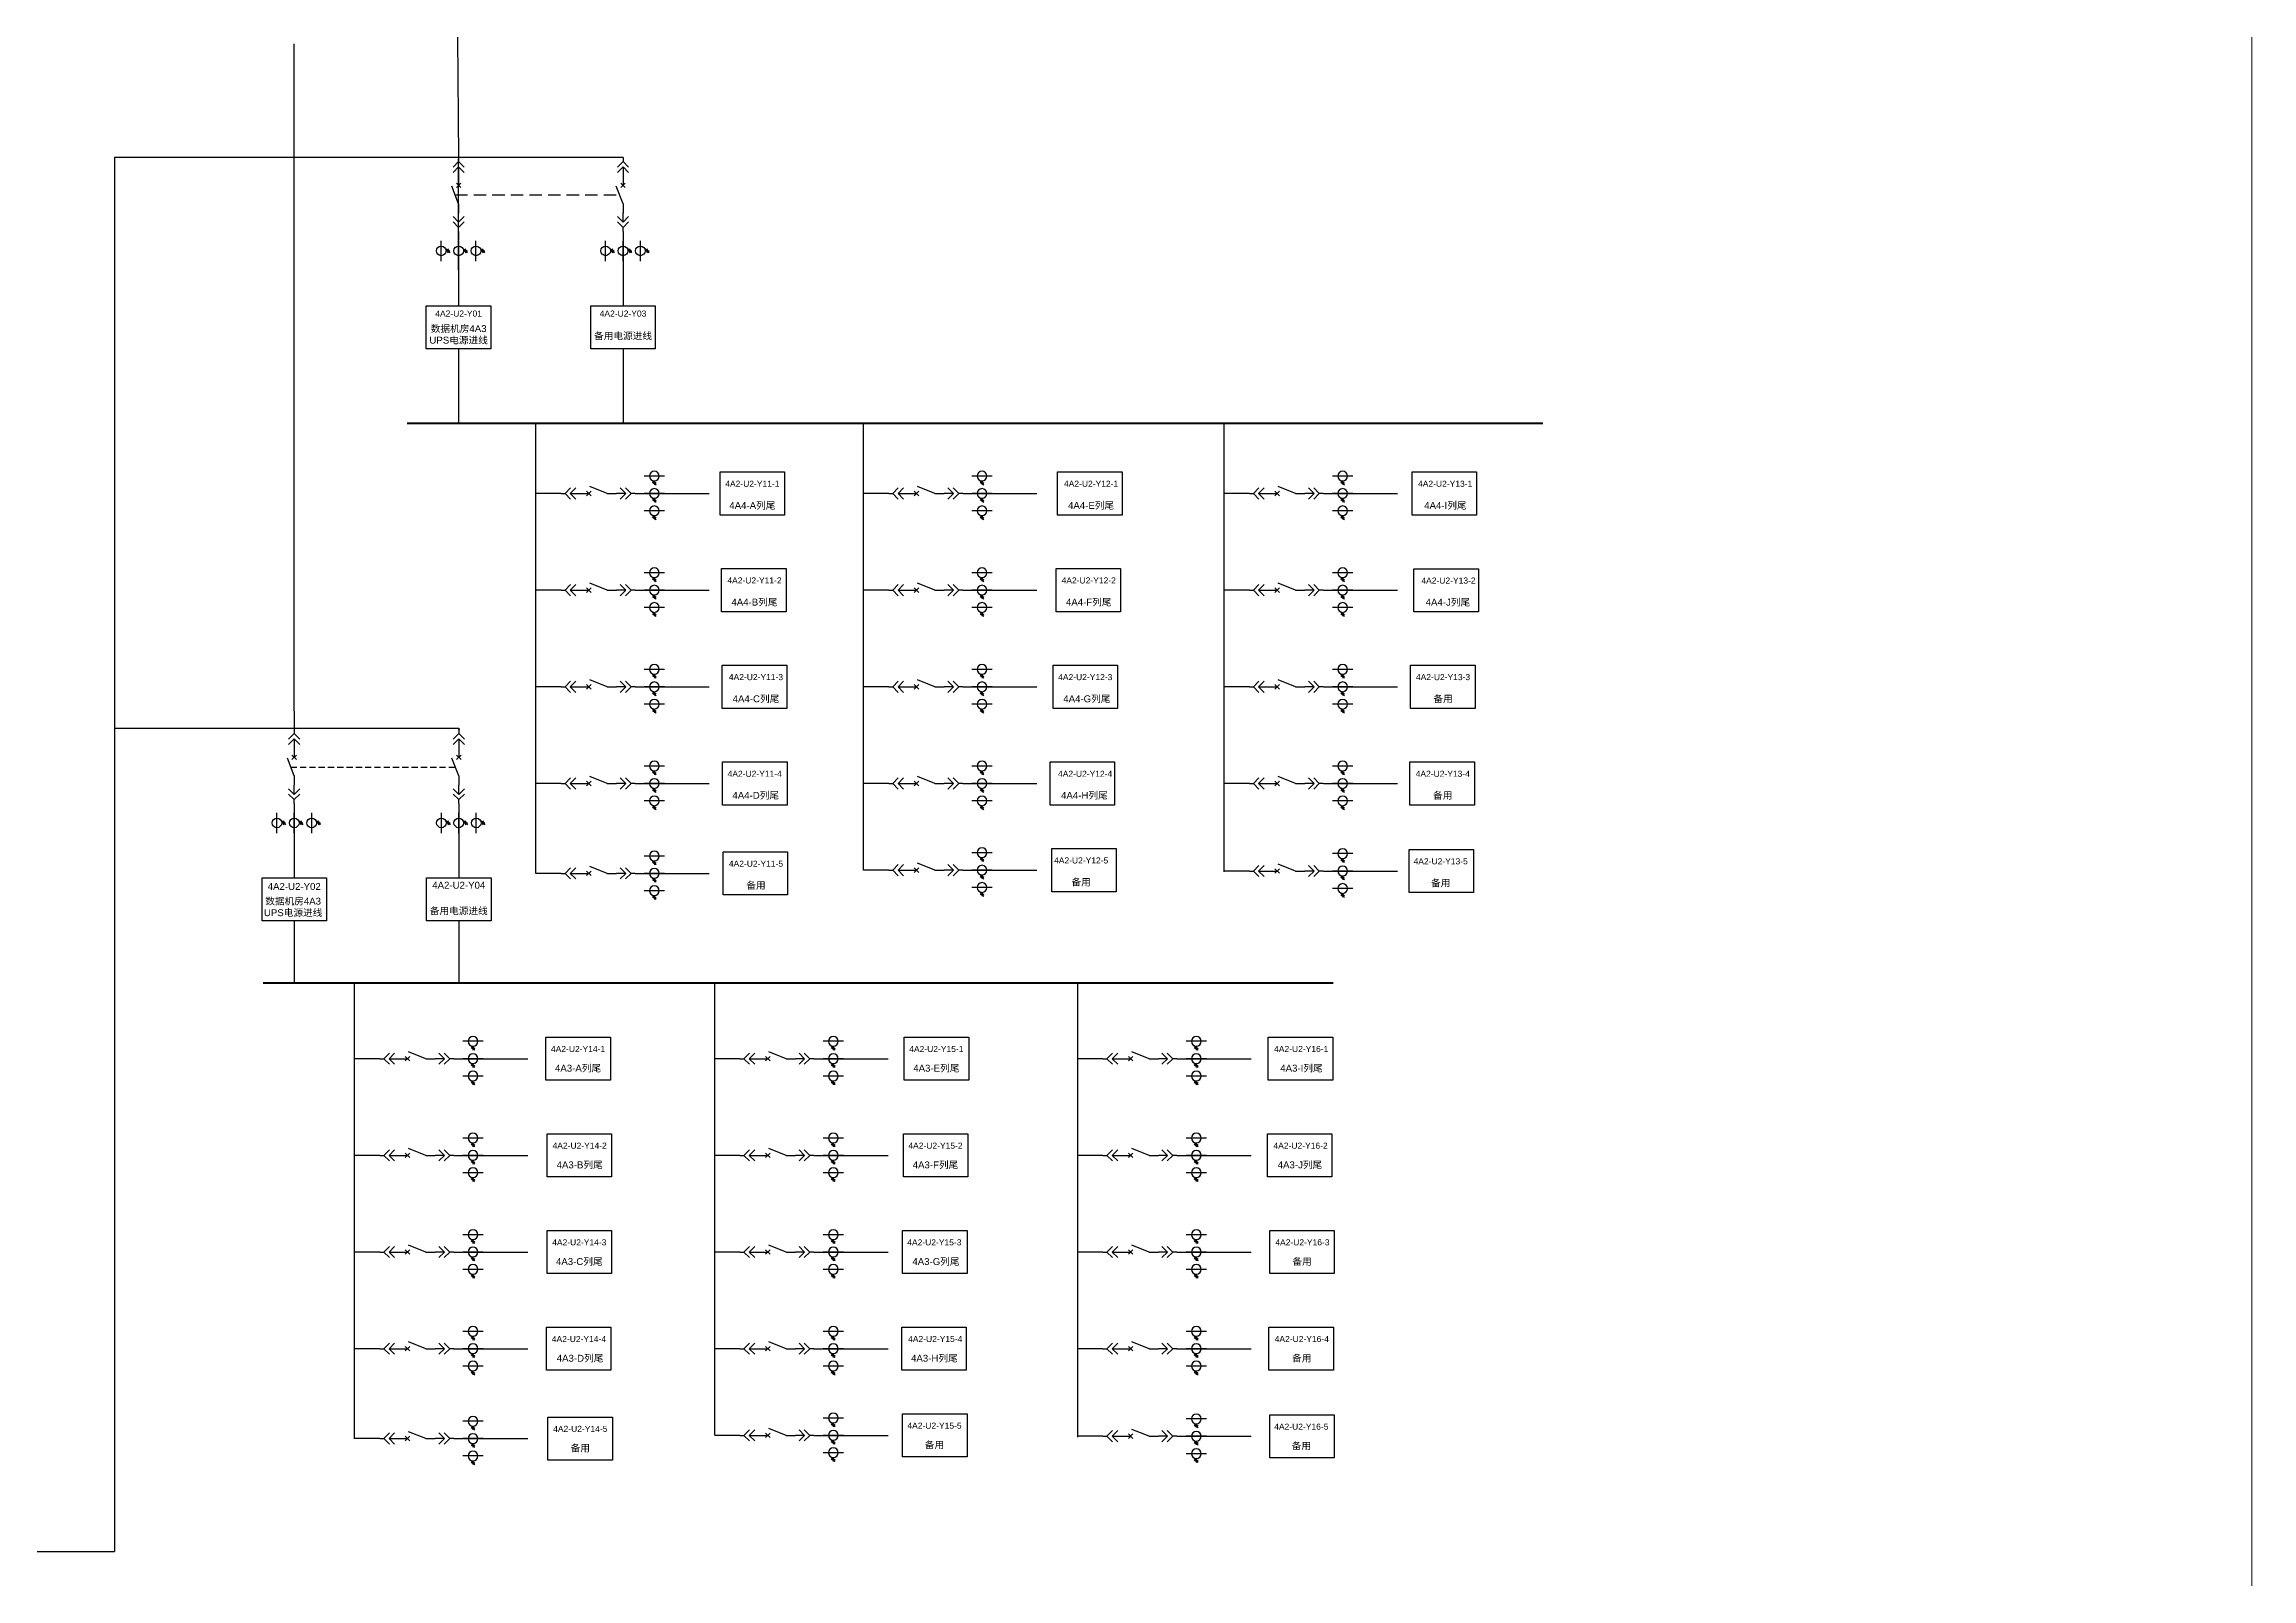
# Model space of a CAD drawing. Header units: millimetres. Extents: x 32 to 388, y 15 to 386.
# Drawn here: x 210.3 to 388.5, y 110.9 to 234.8 of the extents above; entities that cross this region are included whole.
import ezdxf

# ---------------------------------------------------------------- set-up
doc = ezdxf.new("R2010")
doc.units = ezdxf.units.MM
doc.linetypes.add('DASHED', pattern=[0.75, 0.5, -0.25])
doc.linetypes.add('HIDDEN', pattern=[0.375, 0.25, -0.125])
doc.styles.get("Standard").update_dxf_attribs({"font": 'arial.ttf'})

# ---------------------------------------------------------------- blocks, each defined once
blk = doc.blocks.new('DYDQAA05')
at = {"color": 0}
blk.add_lwpolyline([(0, 0), (0, -7)], dxfattribs=at)
blk = doc.blocks.new('DYDQAA03')
at = {"color": 0}
for points in [[(0, 0), (0, -1.5)], [(-2.12, -3.62), (0, -1.5)], [(-2.12, -5.62), (0, -3.5)], [(2.12, -3.62), (0, -1.5)], [(2.12, -5.62), (0, -3.5)], [(0, -3.5), (0, -7)]]:
    blk.add_lwpolyline(points, dxfattribs=at)
blk = doc.blocks.new('DYDQAA09')
at = {"color": 0}
blk.add_lwpolyline([(0, 0), (0, -3.5)], dxfattribs=at)
blk.add_lwpolyline([(0, 0), (0, -3.5)], dxfattribs=at)
blk.add_lwpolyline([(0, 0), (0, -3.5)], dxfattribs=at)
blk.add_lwpolyline([(0, 0), (0, -3.5)], dxfattribs=at)
blk.add_lwpolyline([(0, 0), (0, -3.5)], dxfattribs=at)
blk.add_lwpolyline([(0, 0), (0, -3.5)], dxfattribs=at)
blk.add_lwpolyline([(0, 0), (0, -3.5)], dxfattribs=at)
blk.add_lwpolyline([(0, 0), (0, -3.5)], dxfattribs=at)
blk.add_lwpolyline([(0, 0), (0, -3.5)], dxfattribs=at)
blk = doc.blocks.new('DYDQ0201')
at = {"color": 0}
for points in [[(0.86, -0.86), (-0.86, 0.86)], [(-0.86, -0.86), (0.86, 0.86)], [(0, -7), (-2.61, -0.37)]]:
    blk.add_lwpolyline(points, dxfattribs=at)
blk = doc.blocks.new('DYDQAA04')
at = {"color": 0}
for points in [[(0, -3.5), (0, 0)], [(-2.12, -1.38), (0, -3.5)], [(-2.12, -3.38), (0, -5.5)], [(2.12, -1.38), (0, -3.5)], [(2.12, -3.38), (0, -5.5)], [(0, -7), (0, -5.5)]]:
    blk.add_lwpolyline(points, dxfattribs=at)
blk = doc.blocks.new('A$C03DD39B5')
for p, q in [((417, 475), (283, 392)), ((417, 422), (283, 339)), ((350, 333), (350, 467))]:
    blk.add_line(p, q)
blk.add_lwpolyline([(700, 167), (0, 167)])
blk.add_circle((350, 167), 167)

msp = doc.modelspace()

# ---------------------------------------------------------------- linework, layer by layer
for p, q in [((243.58, 240.5, -1506.72), (243.71, 225.61, 7297.82)), ((230.44, 180.96, -2858.51), (230.44, 234.78, -1475.23)), ((243.71, 216.55, 7085.53), (243.71, 225.51, 8468.81)), ((243.71, 218.86, 9499.04), (243.71, 217.22, 9499.04)), ((243.71, 217.22, 9499.04), (243.71, 213.66, 9499.04)), ((243.71, 210.18, 9499.04), (243.71, 204.19, 9970.59)), ((249.95, 190.71, 8103.38), (249.95, 204.19, 9970.59)), ((276.4, 190.71, 8103.38), (276.4, 204.19, 9970.59)), ((305.51, 190.71, 8103.38), (305.51, 204.19, 9970.59)), ((251.98, 198.51, 6720.1), (249.95, 198.51, 7411.74)), ((258.73, 198.51, 8921.32), (260.37, 198.51, 8921.32)), ((260.37, 198.51, 8921.32), (263.94, 198.51, 8921.32)), ((278.43, 198.51, 6720.1), (276.4, 198.51, 7411.74)), ((285.18, 198.51, 8921.32), (286.82, 198.51, 8921.32)), ((286.82, 198.51, 8921.32), (290.39, 198.51, 8921.32)), ((307.54, 198.51, 6720.1), (305.51, 198.51, 7411.74)), ((314.29, 198.51, 8921.32), (315.93, 198.51, 8921.32)), ((315.93, 198.51, 8921.32), (319.5, 198.51, 8921.32)), ((251.98, 190.71, 8103.38), (249.95, 190.71, 8103.38)), ((249.95, 182.91, 8795.02), (249.95, 190.71, 8103.38)), ((258.73, 190.71, 10304.6), (260.37, 190.71, 10304.6)), ((260.37, 190.71, 10304.6), (263.94, 190.71, 10304.6)), ((278.43, 190.71, 8103.38), (276.4, 190.71, 8103.38)), ((276.4, 182.91, 8795.02), (276.4, 190.71, 8103.38)), ((285.18, 190.71, 10304.6), (286.82, 190.71, 10304.6)), ((286.82, 190.71, 10304.6), (290.39, 190.71, 10304.6)), ((307.54, 190.71, 8103.38), (305.51, 190.71, 8103.38)), ((305.51, 182.91, 8795.02), (305.51, 190.71, 8103.38)), ((314.29, 190.71, 10304.6), (315.93, 190.71, 10304.6)), ((315.93, 190.71, 10304.6), (319.5, 190.71, 10304.6)), ((251.98, 182.91, 8795.02), (249.95, 182.91, 8795.02)), ((249.95, 167.86, 9486.66), (249.95, 182.91, 8795.02)), ((258.73, 182.91, 10996.24), (260.37, 182.91, 10996.24)), ((260.37, 182.91, 10996.24), (263.94, 182.91, 10996.24)), ((278.43, 182.91, 8795.02), (276.4, 182.91, 8795.02)), ((276.4, 168.13, 9486.66), (276.4, 182.91, 8795.02)), ((285.18, 182.91, 10996.24), (286.82, 182.91, 10996.24)), ((286.82, 182.91, 10996.24), (290.39, 182.91, 10996.24)), ((307.54, 182.91, 8795.02), (305.51, 182.91, 8795.02)), ((305.51, 167.99, 9486.66), (305.51, 182.91, 8795.02)), ((314.29, 182.91, 10996.24), (315.93, 182.91, 10996.24)), ((315.93, 182.91, 10996.24), (319.5, 182.91, 10996.24)), ((251.98, 175.11, 9486.66), (249.95, 175.11, 9486.66)), ((258.73, 175.11, 11687.89), (260.37, 175.11, 11687.89)), ((260.37, 175.11, 11687.89), (263.94, 175.11, 11687.89)), ((278.43, 175.11, 9486.66), (276.4, 175.11, 9486.66)), ((285.18, 175.11, 11687.89), (286.82, 175.11, 11687.89)), ((286.82, 175.11, 11687.89), (290.39, 175.11, 11687.89)), ((307.54, 175.11, 9486.66), (305.51, 175.11, 9486.66)), ((314.29, 175.11, 11687.89), (315.93, 175.11, 11687.89)), ((315.93, 175.11, 11687.89), (319.5, 175.11, 11687.89)), ((230.44, 172.71, -657.68), (230.44, 171.07, -657.68)), ((230.44, 171.07, -657.68), (230.44, 167.5, -657.68)), ((251.98, 167.86, 9486.66), (249.95, 167.86, 9486.66)), ((258.73, 167.86, 11687.89), (260.37, 167.86, 11687.89)), ((260.37, 167.86, 11687.89), (263.94, 167.86, 11687.89)), ((278.43, 168.12, 9486.66), (276.4, 168.12, 9486.66)), ((285.18, 168.12, 11687.89), (286.82, 168.12, 11687.89)), ((286.82, 168.12, 11687.89), (290.39, 168.12, 11687.89)), ((307.54, 168.05, 9486.66), (305.51, 168.05, 9486.66)), ((314.29, 168.05, 11687.89), (315.93, 168.05, 11687.89)), ((315.93, 168.05, 11687.89), (319.5, 168.05, 11687.89)), ((230.44, 164.02, -657.68), (230.44, 159.03, -263.83)), ((235.31, 145.11, -1654.98), (235.31, 159.03, -263.83)), ((264.39, 145.11, -1654.98), (264.39, 159.03, -263.83)), ((293.68, 145.11, -1654.98), (293.68, 159.03, -263.83)), ((237.35, 152.91, -3038.27), (235.31, 152.91, -2346.63)), ((244.09, 152.91, -837.04), (245.73, 152.91, -837.04)), ((245.73, 152.91, -837.04), (249.3, 152.91, -837.04)), ((266.42, 152.91, -3038.27), (264.39, 152.91, -2346.63)), ((273.17, 152.91, -837.04), (274.81, 152.91, -837.04)), ((274.81, 152.91, -837.04), (278.37, 152.91, -837.04)), ((295.72, 152.91, -3038.27), (293.68, 152.91, -2346.63)), ((302.47, 152.91, -837.04), (304.11, 152.91, -837.04)), ((304.11, 152.91, -837.04), (307.67, 152.91, -837.04)), ((237.35, 145.11, -1654.98), (235.31, 145.11, -1654.98)), ((235.31, 137.31, -963.34), (235.31, 145.11, -1654.98)), ((244.09, 145.11, 546.24), (245.73, 145.11, 546.24)), ((245.73, 145.11, 546.24), (249.3, 145.11, 546.24)), ((266.42, 145.11, -1654.98), (264.39, 145.11, -1654.98)), ((264.39, 137.31, -963.34), (264.39, 145.11, -1654.98)), ((273.17, 145.11, 546.24), (274.81, 145.11, 546.24)), ((274.81, 145.11, 546.24), (278.37, 145.11, 546.24)), ((295.72, 145.11, -1654.98), (293.68, 145.11, -1654.98)), ((293.68, 137.31, -963.34), (293.68, 145.11, -1654.98)), ((302.47, 145.11, 546.24), (304.11, 145.11, 546.24)), ((304.11, 145.11, 546.24), (307.67, 145.11, 546.24)), ((237.35, 137.31, -963.34), (235.31, 137.31, -963.34)), ((235.31, 122.25, -271.7), (235.31, 137.31, -963.34)), ((244.09, 137.31, 1237.88), (245.73, 137.31, 1237.88)), ((245.73, 137.31, 1237.88), (249.3, 137.31, 1237.88)), ((266.42, 137.31, -963.34), (264.39, 137.31, -963.34)), ((264.39, 122.53, -271.7), (264.39, 137.31, -963.34)), ((273.17, 137.31, 1237.88), (274.81, 137.31, 1237.88)), ((274.81, 137.31, 1237.88), (278.37, 137.31, 1237.88)), ((295.72, 137.31, -963.34), (293.68, 137.31, -963.34)), ((293.68, 122.38, -271.7), (293.68, 137.31, -963.34)), ((302.47, 137.31, 1237.88), (304.11, 137.31, 1237.88)), ((304.11, 137.31, 1237.88), (307.67, 137.31, 1237.88)), ((237.35, 129.51, -271.7), (235.31, 129.51, -271.7)), ((244.09, 129.51, 1929.52), (245.73, 129.51, 1929.52)), ((245.73, 129.51, 1929.52), (249.3, 129.51, 1929.52)), ((266.42, 129.51, -271.7), (264.39, 129.51, -271.7)), ((273.17, 129.51, 1929.52), (274.81, 129.51, 1929.52)), ((274.81, 129.51, 1929.52), (278.37, 129.51, 1929.52)), ((295.72, 129.51, -271.7), (293.68, 129.51, -271.7)), ((302.47, 129.51, 1929.52), (304.11, 129.51, 1929.52)), ((304.11, 129.51, 1929.52), (307.67, 129.51, 1929.52)), ((237.35, 122.26, -271.7), (235.31, 122.26, -271.7)), ((244.09, 122.26, 1929.52), (245.73, 122.26, 1929.52)), ((245.73, 122.26, 1929.52), (249.3, 122.26, 1929.52)), ((266.42, 122.52, -271.7), (264.39, 122.52, -271.7)), ((273.17, 122.52, 1929.52), (274.81, 122.52, 1929.52)), ((274.81, 122.52, 1929.52), (278.37, 122.52, 1929.52)), ((295.72, 122.45, -271.7), (293.68, 122.45, -271.7)), ((302.47, 122.45, 1929.52), (304.11, 122.45, 1929.52)), ((304.11, 122.45, 1929.52), (307.67, 122.45, 1929.52))]:
    msp.add_line(p, q)
at = {"color": 3, "lineweight": 30}
for p, q in [((215.93, 225.61, 7297.82), (215.92, 113.14, 7815.88)), ((256.98, 225.61, 7297.82), (215.93, 225.61, 7297.82)), ((243.72, 179.54, -1254.51), (215.91, 179.54, 7297.42)), ((82.51, 113.33, 9417.85), (215.92, 113.14, 7815.88))]:
    msp.add_line(p, q, dxfattribs=at)
at = {"linetype": 'DASHED', "ltscale": 2}
msp.add_line((243.43, 222.59, 7297.82), (256.71, 222.59, 7297.82), dxfattribs=at)
at = {"color": 5}
for p, q in [((256.98, 218.86, 9499.04), (256.98, 217.22, 9499.04)), ((256.98, 217.22, 9499.04), (256.98, 213.66, 9499.04)), ((256.98, 216.72, 5041.06), (256.98, 215.06, 7085.53)), ((256.98, 210.18, 9499.04), (256.98, 204.19, 9970.59)), ((243.72, 172.71, 946.71), (243.72, 171.07, 946.71)), ((243.72, 171.07, 946.71), (243.72, 167.5, 946.71)), ((243.72, 164.02, 946.71), (243.72, 159.03, -263.83))]:
    msp.add_line(p, q, dxfattribs=at)
at = {"color": 1, "lineweight": 40}
for p, q in [((239.56, 204.19, 9970.59), (331.23, 204.19, 9970.59)), ((227.94, 159.03, -263.83), (314.31, 159.03, -263.83))]:
    msp.add_line(p, q, dxfattribs=at)
at = {"color": 5, "lineweight": 40}
msp.add_line((243.72, 179.54, -1254.51), (243.72, 179.46, -1254.51), dxfattribs=at)
at = {"linetype": 'HIDDEN', "ltscale": 2}
msp.add_line((230.16, 176.44, -1254.51), (243.45, 176.44, -1254.51), dxfattribs=at)
at = {"color": 1, "lineweight": 13, "ltscale": 0.001071}
msp.add_lwpolyline([(32.05, 385.72), (388.45, 385.72), (388.45, 15.35), (32.05, 15.35)], close=True, dxfattribs=at)
for points, elevation in [([(241.1, 213.66), (246.31, 213.66), (246.31, 210.18), (241.1, 210.18)], 9499.04), ([(264.81, 200.25), (270.02, 200.25), (270.02, 196.77), (264.81, 196.77)], 8921.32), ([(292.05, 200.25), (297.26, 200.25), (297.26, 196.77), (292.05, 196.77)], 8921.32), ([(320.67, 200.25), (325.87, 200.25), (325.87, 196.77), (320.67, 196.77)], 8921.32), ([(264.93, 192.45), (270.14, 192.45), (270.14, 188.97), (264.93, 188.97)], 10304.6), ([(291.93, 192.45), (297.14, 192.45), (297.14, 188.97), (291.93, 188.97)], 10304.6), ([(320.82, 192.44), (326.03, 192.44), (326.03, 188.96), (320.82, 188.96)], 10304.6), ([(264.98, 184.65), (270.19, 184.65), (270.19, 181.17), (264.98, 181.17)], 10996.24), ([(291.69, 184.65), (296.9, 184.65), (296.9, 181.17), (291.69, 181.17)], 10996.24), ([(320.55, 184.65), (325.76, 184.65), (325.76, 181.17), (320.55, 181.17)], 10996.24), ([(265.02, 176.85), (270.22, 176.85), (270.22, 173.37), (265.02, 173.37)], 11687.89), ([(291.45, 176.85), (296.65, 176.85), (296.65, 173.37), (291.45, 173.37)], 11687.89), ([(320.49, 176.85), (325.7, 176.85), (325.7, 173.37), (320.49, 173.37)], 11687.89), ([(265.05, 169.6), (270.26, 169.6), (270.26, 166.12), (265.05, 166.12)], 11687.89), ([(291.58, 169.86), (296.79, 169.86), (296.79, 166.38), (291.58, 166.38)], 11687.89), ([(320.43, 169.79), (325.64, 169.79), (325.64, 166.31), (320.43, 166.31)], 11687.89), ([(227.84, 167.5), (233.05, 167.5), (233.05, 164.02), (227.84, 164.02)], -657.68), ([(250.75, 154.65), (255.96, 154.65), (255.96, 151.17), (250.75, 151.17)], -837.04), ([(279.67, 154.65), (284.88, 154.65), (284.88, 151.17), (279.67, 151.17)], -837.04), ([(309.06, 154.65), (314.27, 154.65), (314.27, 151.17), (309.06, 151.17)], -837.04), ([(250.85, 146.85), (256.06, 146.85), (256.06, 143.37), (250.85, 143.37)], 546.24), ([(279.61, 146.85), (284.82, 146.85), (284.82, 143.37), (279.61, 143.37)], 546.24), ([(308.99, 146.85), (314.2, 146.85), (314.2, 143.37), (308.99, 143.37)], 546.24), ([(250.85, 139.05), (256.06, 139.05), (256.06, 135.57), (250.85, 135.57)], 1237.88), ([(279.55, 139.05), (284.76, 139.05), (284.76, 135.57), (279.55, 135.57)], 1237.88), ([(309.18, 139.05), (314.39, 139.05), (314.39, 135.57), (309.18, 135.57)], 1237.88), ([(250.79, 131.25), (256, 131.25), (256, 127.77), (250.79, 127.77)], 1929.52), ([(279.48, 131.25), (284.69, 131.25), (284.69, 127.77), (279.48, 127.77)], 1929.52), ([(309.12, 131.25), (314.33, 131.25), (314.33, 127.77), (309.12, 127.77)], 1929.52), ([(250.91, 124), (256.12, 124), (256.12, 120.52), (250.91, 120.52)], 1929.52), ([(279.54, 124.26), (284.75, 124.26), (284.75, 120.78), (279.54, 120.78)], 1929.52), ([(309.19, 124.18), (314.39, 124.18), (314.39, 120.71), (309.19, 120.71)], 1929.52)]:
    msp.add_lwpolyline(points, close=True, dxfattribs=dict(elevation=elevation))
at = {"color": 5}
for points, elevation in [([(254.37, 213.66), (259.58, 213.66), (259.58, 210.18), (254.37, 210.18)], 9499.04), ([(241.12, 167.5), (246.33, 167.5), (246.33, 164.02), (241.12, 164.02)], 946.71)]:
    msp.add_lwpolyline(points, close=True, dxfattribs=dict(at, elevation=elevation))

# ---------------------------------------------------------------- block references
at = {"xscale": 0.2128962921302706, "yscale": 0.2128962921302706, "zscale": 0.2128962921302706}
for name, p in [('DYDQAA03', (243.71, 225.61, 7297.82)), ('DYDQ0201', (243.71, 223.37, 7297.82)), ('DYDQAA09', (243.71, 224.12, 7297.82)), ('DYDQAA04', (243.71, 221.14, 7297.82)), ('DYDQAA09', (243.71, 221.88, 7297.82)), ('DYDQAA09', (243.71, 219.65, 7297.82)), ('DYDQAA05', (243.71, 216.55, 7085.53)), ('DYDQAA05', (230.44, 180.95, -2858.9)), ('DYDQAA03', (230.44, 179.46, -2858.9)), ('DYDQ0201', (230.44, 177.22, -2858.9)), ('DYDQAA09', (230.44, 177.97, -2858.9)), ('DYDQAA04', (230.44, 174.98, -2858.9)), ('DYDQAA09', (230.44, 175.73, -2858.9)), ('DYDQAA09', (230.44, 173.49, -2858.9))]:
    msp.add_blockref(name, p, dxfattribs=at)
at = {"color": 5, "xscale": 0.2128962921302706, "yscale": 0.2128962921302706, "zscale": 0.2128962921302706}
for name, p in [('DYDQAA03', (256.98, 225.61, 7297.82)), ('DYDQ0201', (256.98, 223.37, 7297.82)), ('DYDQAA09', (256.98, 224.12, 7297.82)), ('DYDQAA04', (256.98, 221.14, 7297.82)), ('DYDQAA09', (256.98, 221.88, 7297.82)), ('DYDQAA09', (256.98, 219.65, 7297.82)), ('DYDQAA03', (243.72, 179.46, -1254.51)), ('DYDQ0201', (243.72, 177.22, -1254.51)), ('DYDQAA09', (243.72, 177.97, -1254.51)), ('DYDQAA04', (243.72, 174.98, -1254.51)), ('DYDQAA09', (243.72, 175.73, -1254.51)), ('DYDQAA09', (243.72, 173.49, -1254.51))]:
    msp.add_blockref(name, p, dxfattribs=at)
at = {"linetype": 'Continuous', "yscale": 0.00233888397733859, "zscale": 0.00233888397733859}
for p, xscale, rotation in [((241.91, 218.9, 9499.04), 0.00233888397733859, 270), ((243.32, 218.9, 9499.04), 0.00233888397733859, 270), ((244.72, 218.9, 9499.04), 0.00233888397733859, 270), ((258.69, 200.3, 8921.32), -0.00233888397733859, 180), ((285.14, 200.3, 8921.32), -0.00233888397733859, 180), ((314.25, 200.3, 8921.32), -0.00233888397733859, 180), ((258.69, 198.9, 8921.32), -0.00233888397733859, 180), ((285.14, 198.9, 8921.32), -0.00233888397733859, 180), ((314.25, 198.9, 8921.32), -0.00233888397733859, 180), ((258.69, 197.5, 8921.32), -0.00233888397733859, 180), ((285.14, 197.5, 8921.32), -0.00233888397733859, 180), ((314.25, 197.5, 8921.32), -0.00233888397733859, 180), ((258.69, 192.5, 10304.6), -0.00233888397733859, 180), ((285.14, 192.5, 10304.6), -0.00233888397733859, 180), ((314.25, 192.5, 10304.6), -0.00233888397733859, 180), ((258.69, 191.1, 10304.6), -0.00233888397733859, 180), ((285.14, 191.1, 10304.6), -0.00233888397733859, 180), ((314.25, 191.1, 10304.6), -0.00233888397733859, 180), ((258.69, 189.7, 10304.6), -0.00233888397733859, 180), ((285.14, 189.7, 10304.6), -0.00233888397733859, 180), ((314.25, 189.7, 10304.6), -0.00233888397733859, 180), ((258.69, 184.71, 10996.24), -0.00233888397733859, 180), ((285.14, 184.71, 10996.24), -0.00233888397733859, 180), ((314.25, 184.71, 10996.24), -0.00233888397733859, 180), ((258.69, 183.3, 10996.24), -0.00233888397733859, 180), ((258.69, 181.9, 10996.24), -0.00233888397733859, 180), ((285.14, 183.3, 10996.24), -0.00233888397733859, 180), ((285.14, 181.9, 10996.24), -0.00233888397733859, 180), ((314.25, 183.3, 10996.24), -0.00233888397733859, 180), ((314.25, 181.9, 10996.24), -0.00233888397733859, 180), ((258.69, 176.91, 11687.89), -0.00233888397733859, 180), ((285.14, 176.91, 11687.89), -0.00233888397733859, 180), ((314.25, 176.91, 11687.89), -0.00233888397733859, 180), ((258.69, 175.5, 11687.89), -0.00233888397733859, 180), ((285.14, 175.5, 11687.89), -0.00233888397733859, 180), ((314.25, 175.5, 11687.89), -0.00233888397733859, 180), ((258.69, 174.1, 11687.89), -0.00233888397733859, 180), ((285.14, 174.1, 11687.89), -0.00233888397733859, 180), ((314.25, 174.1, 11687.89), -0.00233888397733859, 180), ((228.65, 172.75, -657.68), 0.00233888397733859, 270), ((230.05, 172.75, -657.68), 0.00233888397733859, 270), ((231.46, 172.75, -657.68), 0.00233888397733859, 270), ((258.69, 169.65, 11687.89), -0.00233888397733859, 180), ((285.14, 169.92, 11687.89), -0.00233888397733859, 180), ((314.25, 169.84, 11687.89), -0.00233888397733859, 180), ((258.69, 168.25, 11687.89), -0.00233888397733859, 180), ((285.14, 168.51, 11687.89), -0.00233888397733859, 180), ((314.25, 168.44, 11687.89), -0.00233888397733859, 180), ((258.69, 166.85, 11687.89), -0.00233888397733859, 180), ((285.14, 167.11, 11687.89), -0.00233888397733859, 180), ((314.25, 167.03, 11687.89), -0.00233888397733859, 180), ((244.05, 154.7, -837.04), -0.00233888397733859, 180), ((244.05, 153.3, -837.04), -0.00233888397733859, 180), ((273.13, 154.7, -837.04), -0.00233888397733859, 180), ((273.13, 153.3, -837.04), -0.00233888397733859, 180), ((302.43, 154.7, -837.04), -0.00233888397733859, 180), ((302.43, 153.3, -837.04), -0.00233888397733859, 180), ((244.05, 151.9, -837.04), -0.00233888397733859, 180), ((273.13, 151.9, -837.04), -0.00233888397733859, 180), ((302.43, 151.9, -837.04), -0.00233888397733859, 180), ((244.05, 146.9, 546.24), -0.00233888397733859, 180), ((273.13, 146.9, 546.24), -0.00233888397733859, 180), ((302.43, 146.9, 546.24), -0.00233888397733859, 180), ((244.05, 145.5, 546.24), -0.00233888397733859, 180), ((273.13, 145.5, 546.24), -0.00233888397733859, 180), ((302.43, 145.5, 546.24), -0.00233888397733859, 180), ((244.05, 144.1, 546.24), -0.00233888397733859, 180), ((273.13, 144.1, 546.24), -0.00233888397733859, 180), ((302.43, 144.1, 546.24), -0.00233888397733859, 180), ((244.05, 139.1, 1237.88), -0.00233888397733859, 180), ((273.13, 139.1, 1237.88), -0.00233888397733859, 180), ((302.43, 139.1, 1237.88), -0.00233888397733859, 180), ((244.05, 137.7, 1237.88), -0.00233888397733859, 180), ((273.13, 137.7, 1237.88), -0.00233888397733859, 180), ((302.43, 137.7, 1237.88), -0.00233888397733859, 180), ((244.05, 136.3, 1237.88), -0.00233888397733859, 180), ((273.13, 136.3, 1237.88), -0.00233888397733859, 180), ((302.43, 136.3, 1237.88), -0.00233888397733859, 180), ((244.05, 131.3, 1929.52), -0.00233888397733859, 180), ((273.13, 131.3, 1929.52), -0.00233888397733859, 180), ((302.43, 131.3, 1929.52), -0.00233888397733859, 180), ((244.05, 129.9, 1929.52), -0.00233888397733859, 180), ((244.05, 128.5, 1929.52), -0.00233888397733859, 180), ((273.13, 129.9, 1929.52), -0.00233888397733859, 180), ((273.13, 128.5, 1929.52), -0.00233888397733859, 180), ((302.43, 129.9, 1929.52), -0.00233888397733859, 180), ((302.43, 128.5, 1929.52), -0.00233888397733859, 180), ((244.05, 124.05, 1929.52), -0.00233888397733859, 180), ((273.13, 124.31, 1929.52), -0.00233888397733859, 180), ((302.43, 124.24, 1929.52), -0.00233888397733859, 180), ((244.05, 122.65, 1929.52), -0.00233888397733859, 180), ((244.05, 121.25, 1929.52), -0.00233888397733859, 180), ((273.13, 122.91, 1929.52), -0.00233888397733859, 180), ((273.13, 121.51, 1929.52), -0.00233888397733859, 180), ((302.43, 122.84, 1929.52), -0.00233888397733859, 180), ((302.43, 121.43, 1929.52), -0.00233888397733859, 180)]:
    msp.add_blockref('A$C03DD39B5', p, dxfattribs=dict(at, xscale=xscale, rotation=rotation))
at = {"color": 5, "linetype": 'Continuous', "xscale": 0.00233888397733859, "yscale": 0.00233888397733859, "zscale": 0.00233888397733859, "rotation": 270}
for p in [(255.18, 218.9, 9499.04), (256.59, 218.9, 9499.04), (257.99, 218.9, 9499.04), (241.93, 172.75, 946.71), (243.33, 172.75, 946.71), (244.74, 172.75, 946.71)]:
    msp.add_blockref('A$C03DD39B5', p, dxfattribs=at)
at = {"xscale": -0.2128962921302706, "yscale": 0.2128962921302706, "zscale": 0.2128962921302706, "rotation": 90}
for name, p in [('DYDQAA03', (251.98, 198.51, 6720.1)), ('DYDQAA09', (253.48, 198.51, 6720.1)), ('DYDQ0201', (254.22, 198.51, 6720.1)), ('DYDQAA09', (255.71, 198.51, 6720.1)), ('DYDQAA04', (256.46, 198.51, 6720.1)), ('DYDQAA09', (257.95, 198.51, 6720.1)), ('DYDQAA03', (278.43, 198.51, 6720.1)), ('DYDQAA09', (279.93, 198.51, 6720.1)), ('DYDQ0201', (280.67, 198.51, 6720.1)), ('DYDQAA09', (282.16, 198.51, 6720.1)), ('DYDQAA04', (282.91, 198.51, 6720.1)), ('DYDQAA09', (284.4, 198.51, 6720.1)), ('DYDQAA03', (307.54, 198.51, 6720.1)), ('DYDQAA09', (309.03, 198.51, 6720.1)), ('DYDQ0201', (309.78, 198.51, 6720.1)), ('DYDQAA09', (311.27, 198.51, 6720.1)), ('DYDQAA04', (312.01, 198.51, 6720.1)), ('DYDQAA09', (313.51, 198.51, 6720.1)), ('DYDQAA03', (251.98, 190.71, 8103.38)), ('DYDQAA09', (253.48, 190.71, 8103.38)), ('DYDQ0201', (254.22, 190.71, 8103.38)), ('DYDQAA09', (255.71, 190.71, 8103.38)), ('DYDQAA04', (256.46, 190.71, 8103.38)), ('DYDQAA09', (257.95, 190.71, 8103.38)), ('DYDQAA03', (278.43, 190.71, 8103.38)), ('DYDQAA09', (279.93, 190.71, 8103.38)), ('DYDQ0201', (280.67, 190.71, 8103.38)), ('DYDQAA09', (282.16, 190.71, 8103.38)), ('DYDQAA04', (282.91, 190.71, 8103.38)), ('DYDQAA09', (284.4, 190.71, 8103.38)), ('DYDQAA03', (307.54, 190.71, 8103.38)), ('DYDQAA09', (309.03, 190.71, 8103.38)), ('DYDQ0201', (309.78, 190.71, 8103.38)), ('DYDQAA09', (311.27, 190.71, 8103.38)), ('DYDQAA04', (312.01, 190.71, 8103.38)), ('DYDQAA09', (313.51, 190.71, 8103.38)), ('DYDQAA03', (251.98, 182.91, 8795.02)), ('DYDQAA09', (253.48, 182.91, 8795.02)), ('DYDQ0201', (254.22, 182.91, 8795.02)), ('DYDQAA09', (255.71, 182.91, 8795.02)), ('DYDQAA04', (256.46, 182.91, 8795.02)), ('DYDQAA09', (257.95, 182.91, 8795.02)), ('DYDQAA03', (278.43, 182.91, 8795.02)), ('DYDQAA09', (279.93, 182.91, 8795.02)), ('DYDQ0201', (280.67, 182.91, 8795.02)), ('DYDQAA09', (282.16, 182.91, 8795.02)), ('DYDQAA04', (282.91, 182.91, 8795.02)), ('DYDQAA09', (284.4, 182.91, 8795.02)), ('DYDQAA03', (307.54, 182.91, 8795.02)), ('DYDQAA09', (309.03, 182.91, 8795.02)), ('DYDQ0201', (309.78, 182.91, 8795.02)), ('DYDQAA09', (311.27, 182.91, 8795.02)), ('DYDQAA04', (312.01, 182.91, 8795.02)), ('DYDQAA09', (313.51, 182.91, 8795.02)), ('DYDQAA03', (251.98, 175.11, 9486.66)), ('DYDQAA09', (253.48, 175.11, 9486.66)), ('DYDQ0201', (254.22, 175.11, 9486.66)), ('DYDQAA09', (255.71, 175.11, 9486.66)), ('DYDQAA04', (256.46, 175.11, 9486.66)), ('DYDQAA09', (257.95, 175.11, 9486.66)), ('DYDQAA03', (278.43, 175.11, 9486.66)), ('DYDQAA09', (279.93, 175.11, 9486.66)), ('DYDQ0201', (280.67, 175.11, 9486.66)), ('DYDQAA09', (282.16, 175.11, 9486.66)), ('DYDQAA04', (282.91, 175.11, 9486.66)), ('DYDQAA09', (284.4, 175.11, 9486.66)), ('DYDQAA03', (307.54, 175.11, 9486.66)), ('DYDQAA09', (309.03, 175.11, 9486.66)), ('DYDQ0201', (309.78, 175.11, 9486.66)), ('DYDQAA09', (311.27, 175.11, 9486.66)), ('DYDQAA04', (312.01, 175.11, 9486.66)), ('DYDQAA09', (313.51, 175.11, 9486.66)), ('DYDQAA03', (251.98, 167.86, 9486.66)), ('DYDQAA09', (253.48, 167.86, 9486.66)), ('DYDQ0201', (254.22, 167.86, 9486.66)), ('DYDQAA09', (255.71, 167.86, 9486.66)), ('DYDQAA04', (256.46, 167.86, 9486.66)), ('DYDQAA09', (257.95, 167.86, 9486.66)), ('DYDQAA03', (278.43, 168.12, 9486.66)), ('DYDQAA09', (279.93, 168.12, 9486.66)), ('DYDQ0201', (280.67, 168.12, 9486.66)), ('DYDQAA09', (282.16, 168.12, 9486.66)), ('DYDQAA04', (282.91, 168.12, 9486.66)), ('DYDQAA09', (284.4, 168.12, 9486.66)), ('DYDQAA03', (307.54, 168.05, 9486.66)), ('DYDQAA09', (309.03, 168.05, 9486.66)), ('DYDQ0201', (309.78, 168.05, 9486.66)), ('DYDQAA09', (311.27, 168.05, 9486.66)), ('DYDQAA04', (312.01, 168.05, 9486.66)), ('DYDQAA09', (313.51, 168.05, 9486.66)), ('DYDQAA03', (237.35, 152.91, -3038.27)), ('DYDQ0201', (239.58, 152.91, -3038.27)), ('DYDQAA04', (241.82, 152.91, -3038.27)), ('DYDQAA03', (266.42, 152.91, -3038.27)), ('DYDQ0201', (268.66, 152.91, -3038.27)), ('DYDQAA04', (270.89, 152.91, -3038.27)), ('DYDQAA03', (295.72, 152.91, -3038.27)), ('DYDQ0201', (297.96, 152.91, -3038.27)), ('DYDQAA04', (300.19, 152.91, -3038.27)), ('DYDQAA09', (238.84, 152.91, -3038.27)), ('DYDQAA09', (241.07, 152.91, -3038.27)), ('DYDQAA09', (243.31, 152.91, -3038.27)), ('DYDQAA09', (267.91, 152.91, -3038.27)), ('DYDQAA09', (270.15, 152.91, -3038.27)), ('DYDQAA09', (272.38, 152.91, -3038.27)), ('DYDQAA09', (297.21, 152.91, -3038.27)), ('DYDQAA09', (299.45, 152.91, -3038.27)), ('DYDQAA09', (301.68, 152.91, -3038.27)), ('DYDQAA03', (237.35, 145.11, -1654.98)), ('DYDQAA09', (238.84, 145.11, -1654.98)), ('DYDQ0201', (239.58, 145.11, -1654.98)), ('DYDQAA09', (241.07, 145.11, -1654.98)), ('DYDQAA04', (241.82, 145.11, -1654.98)), ('DYDQAA09', (243.31, 145.11, -1654.98)), ('DYDQAA03', (266.42, 145.11, -1654.98)), ('DYDQAA09', (267.91, 145.11, -1654.98)), ('DYDQ0201', (268.66, 145.11, -1654.98)), ('DYDQAA09', (270.15, 145.11, -1654.98)), ('DYDQAA04', (270.89, 145.11, -1654.98)), ('DYDQAA09', (272.38, 145.11, -1654.98)), ('DYDQAA03', (295.72, 145.11, -1654.98)), ('DYDQAA09', (297.21, 145.11, -1654.98)), ('DYDQ0201', (297.96, 145.11, -1654.98)), ('DYDQAA09', (299.45, 145.11, -1654.98)), ('DYDQAA04', (300.19, 145.11, -1654.98)), ('DYDQAA09', (301.68, 145.11, -1654.98)), ('DYDQAA03', (237.35, 137.31, -963.34)), ('DYDQAA09', (238.84, 137.31, -963.34)), ('DYDQ0201', (239.58, 137.31, -963.34)), ('DYDQAA09', (241.07, 137.31, -963.34)), ('DYDQAA04', (241.82, 137.31, -963.34)), ('DYDQAA09', (243.31, 137.31, -963.34)), ('DYDQAA03', (266.42, 137.31, -963.34)), ('DYDQAA09', (267.91, 137.31, -963.34)), ('DYDQ0201', (268.66, 137.31, -963.34)), ('DYDQAA09', (270.15, 137.31, -963.34)), ('DYDQAA04', (270.89, 137.31, -963.34)), ('DYDQAA09', (272.38, 137.31, -963.34)), ('DYDQAA03', (295.72, 137.31, -963.34)), ('DYDQAA09', (297.21, 137.31, -963.34)), ('DYDQ0201', (297.96, 137.31, -963.34)), ('DYDQAA09', (299.45, 137.31, -963.34)), ('DYDQAA04', (300.19, 137.31, -963.34)), ('DYDQAA09', (301.68, 137.31, -963.34)), ('DYDQAA03', (237.35, 129.51, -271.7)), ('DYDQAA09', (238.84, 129.51, -271.7)), ('DYDQ0201', (239.58, 129.51, -271.7)), ('DYDQAA09', (241.07, 129.51, -271.7)), ('DYDQAA04', (241.82, 129.51, -271.7)), ('DYDQAA09', (243.31, 129.51, -271.7)), ('DYDQAA03', (266.42, 129.51, -271.7)), ('DYDQAA09', (267.91, 129.51, -271.7)), ('DYDQ0201', (268.66, 129.51, -271.7)), ('DYDQAA09', (270.15, 129.51, -271.7)), ('DYDQAA04', (270.89, 129.51, -271.7)), ('DYDQAA09', (272.38, 129.51, -271.7)), ('DYDQAA03', (295.72, 129.51, -271.7)), ('DYDQAA09', (297.21, 129.51, -271.7)), ('DYDQ0201', (297.96, 129.51, -271.7)), ('DYDQAA09', (299.45, 129.51, -271.7)), ('DYDQAA04', (300.19, 129.51, -271.7)), ('DYDQAA09', (301.68, 129.51, -271.7)), ('DYDQAA03', (266.42, 122.52, -271.7)), ('DYDQ0201', (268.66, 122.52, -271.7)), ('DYDQAA04', (270.89, 122.52, -271.7)), ('DYDQ0201', (297.96, 122.45, -271.7)), ('DYDQAA03', (237.35, 122.26, -271.7)), ('DYDQAA09', (238.84, 122.26, -271.7)), ('DYDQ0201', (239.58, 122.26, -271.7)), ('DYDQAA09', (241.07, 122.26, -271.7)), ('DYDQAA04', (241.82, 122.26, -271.7)), ('DYDQAA09', (243.31, 122.26, -271.7)), ('DYDQAA09', (267.91, 122.52, -271.7)), ('DYDQAA09', (270.15, 122.52, -271.7)), ('DYDQAA09', (272.38, 122.52, -271.7)), ('DYDQAA03', (295.72, 122.45, -271.7)), ('DYDQAA09', (297.21, 122.45, -271.7)), ('DYDQAA09', (299.45, 122.45, -271.7)), ('DYDQAA04', (300.19, 122.45, -271.7)), ('DYDQAA09', (301.68, 122.45, -271.7))]:
    msp.add_blockref(name, p, dxfattribs=at)

# ---------------------------------------------------------------- texts
at = {"width": 5.2091, "attachment_point": 5}
for s, insert, char_height in [('{\\fSimSun|b0|i0|c134|p2;\\H0.78125x;数据机房\\fArial|b0|i0|c0|p34;4A3 \\PUPS\\fSimSun|b0|i0|c134|p2;电源进线}', (243.71, 211.31, 9499.04), 0.7128), ('4A2-U2-Y01', (243.71, 213.02, 9499.04), 0.49), ('4A2-U2-Y11-1', (267.42, 199.29, 8921.32), 0.4901), ('{\\H0.78125x;4A4-A\\fSimSun|b0|i0|c134|p2;列尾}', (267.42, 197.51, 8921.32), 0.7128), ('4A2-U2-Y12-1', (294.76, 199.29, 8921.32), 0.4901), ('{\\H0.78125x;4A4-E\\fSimSun|b0|i0|c134|p2;列尾}', (294.76, 197.51, 8921.32), 0.7128), ('4A2-U2-Y13-1', (323.34, 199.29, 8921.32), 0.4901), ('{\\H0.78125x;4A4-I\\fSimSun|b0|i0|c134|p2;列尾}', (323.36, 197.51, 10996.24), 0.7128), ('4A2-U2-Y11-2', (267.59, 191.49, 11687.89), 0.4901), ('4A2-U2-Y12-2', (294.57, 191.49, 11687.89), 0.4901), ('4A2-U2-Y13-2', (323.61, 191.48, 11687.89), 0.4901), ('{\\H0.78125x;4A4-B\\fSimSun|b0|i0|c134|p2;列尾}', (267.59, 189.71, 11687.89), 0.7128), ('{\\H0.78125x;4A4-F\\fSimSun|b0|i0|c134|p2;列尾}', (294.57, 189.71, 11687.89), 0.7128), ('{\\H0.78125x;4A4-J\\fSimSun|b0|i0|c134|p2;列尾}', (323.56, 189.7, 12379.53), 0.7128), ('4A2-U2-Y11-3', (267.71, 183.69, 13071.17), 0.4901), ('4A2-U2-Y12-3', (294.29, 183.69, 13071.17), 0.4901), ('4A2-U2-Y13-3', (323.17, 183.69, 13071.17), 0.4901), ('{\\H0.78125x;4A4-C\\fSimSun|b0|i0|c134|p2;列尾}', (267.71, 181.91, 13071.17), 0.7128), ('{\\H0.78125x;4A4-G\\fSimSun|b0|i0|c134|p2;列尾}', (294.42, 181.91, 13071.17), 0.7128), ('{\\H0.78125x;备用\\P}', (323.17, 181.91, 13071.17), 0.7128), ('4A2-U2-Y11-4', (267.61, 175.89, 14454.45), 0.4901), ('4A2-U2-Y12-4', (294.28, 175.89, 14454.45), 0.4901), ('4A2-U2-Y13-4', (323.15, 175.89, 14454.45), 0.4901), ('{\\H0.78125x;4A4-D\\fSimSun|b0|i0|c134|p2;列尾}', (267.69, 174.12, 13762.81), 0.7128), ('{\\H0.78125x;4A4-H\\fSimSun|b0|i0|c134|p2;列尾}', (294.22, 174.12, 13762.81), 0.7128), ('{\\H0.78125x;备用\\P}', (323.15, 174.12, 14454.45), 0.7128), ('4A2-U2-Y11-5', (267.71, 168.64, 14454.45), 0.4901), ('4A2-U2-Y12-5', (293.96, 168.9, 14454.45), 0.4901), ('{\\H0.78125x;备用\\P}', (293.96, 167.12, 14454.45), 0.7128), ('4A2-U2-Y13-5', (322.98, 168.83, 14454.45), 0.4901), ('{\\fSimSun|b0|i0|c134|p2;数据机房}4A3 \\PUPS{\\fSimSun|b0|i0|c134|p2;电源进线}', (230.35, 165.12, -5752.79), 0.5569), ('4A2-U2-Y02', (230.44, 166.8, -2859.92), 0.557), ('{\\H0.78125x;备用\\P}', (267.71, 166.86, 14454.45), 0.7128), ('{\\H0.78125x;备用\\P}', (322.98, 167.05, 14454.45), 0.7128), ('4A2-U2-Y14-1', (253.35, 153.69, -837.04), 0.4901), ('4A2-U2-Y15-1', (282.27, 153.69, -837.04), 0.4901), ('4A2-U2-Y16-1', (311.72, 153.69, -837.04), 0.4901), ('{\\H0.78125x;4A3-A\\fSimSun|b0|i0|c134|p2;列尾}', (253.35, 152.11, -837.04), 0.7128), ('{\\H0.78125x;4A3-E\\fSimSun|b0|i0|c134|p2;列尾}', (282.27, 152.11, -837.04), 0.7128), ('{\\H0.78125x;4A3-I\\fSimSun|b0|i0|c134|p2;列尾}', (311.74, 152.11, 1237.88), 0.7128), ('4A2-U2-Y14-2', (253.48, 145.89, 1929.52), 0.4901), ('4A2-U2-Y15-2', (282.2, 145.89, 1929.52), 0.4901), ('4A2-U2-Y16-2', (311.67, 145.89, 1929.52), 0.4901), ('{\\H0.78125x;4A3-B\\fSimSun|b0|i0|c134|p2;列尾}', (253.48, 144.31, 1929.52), 0.7128), ('{\\H0.78125x;4A3-F\\fSimSun|b0|i0|c134|p2;列尾}', (282.2, 144.31, 1929.52), 0.7128), ('{\\H0.78125x;4A3-J\\fSimSun|b0|i0|c134|p2;列尾}', (311.62, 144.31, 2621.16), 0.7128), ('4A2-U2-Y14-3', (253.45, 138.09, 3312.8), 0.4901), ('4A2-U2-Y15-3', (282.11, 138.09, 3312.8), 0.4901), ('4A2-U2-Y16-3', (311.82, 138.09, 3312.8), 0.4901), ('{\\H0.78125x;4A3-C\\fSimSun|b0|i0|c134|p2;列尾}', (253.45, 136.51, 3312.8), 0.7128), ('{\\H0.78125x;4A3-G\\fSimSun|b0|i0|c134|p2;列尾}', (282.24, 136.51, 3312.8), 0.7128), ('{\\H0.78125x;备用\\P}', (311.79, 136.51, 4004.44), 0.7128), ('4A2-U2-Y14-4', (253.42, 130.29, 4696.08), 0.4901), ('4A2-U2-Y15-4', (282.18, 130.29, 4696.08), 0.4901), ('4A2-U2-Y16-4', (311.77, 130.29, 4696.08), 0.4901), ('{\\H0.78125x;4A3-D\\fSimSun|b0|i0|c134|p2;列尾}', (253.51, 128.71, 4004.44), 0.7128), ('{\\H0.78125x;4A3-H\\fSimSun|b0|i0|c134|p2;列尾}', (282.11, 128.71, 4004.44), 0.7128), ('{\\H0.78125x;备用\\P}', (311.77, 128.71, 4696.08), 0.7128), ('4A2-U2-Y14-5', (253.53, 123.04, 4696.08), 0.4901), ('4A2-U2-Y15-5', (282.12, 123.3, 4696.08), 0.4901), ('4A2-U2-Y16-5', (311.73, 123.22, 4696.08), 0.4901), ('{\\H0.78125x;备用\\P}', (253.53, 121.46, 4696.08), 0.7128), ('{\\H0.78125x;备用\\P}', (282.12, 121.72, 4696.08), 0.7128), ('{\\H0.78125x;备用\\P}', (311.73, 121.64, 4696.08), 0.7128)]:
    msp.add_mtext(s, dxfattribs=dict(at, insert=insert, char_height=char_height))
at = {"color": 5, "width": 5.2091, "attachment_point": 5}
for s, insert, char_height in [('4A2-U2-Y03', (256.98, 213.02, 9499.04), 0.49), ('{\\H0.78125x;备用电源进线\\P}', (256.98, 211.19, 9499.04), 0.7128), ('4A2-U2-Y04', (243.72, 166.9, 946.71), 0.557), ('{\\H0.78125x;备用电源进线\\P}', (243.72, 164.8, 946.71), 0.7128)]:
    msp.add_mtext(s, dxfattribs=dict(at, insert=insert, char_height=char_height))

doc.saveas('drawing.dxf')
